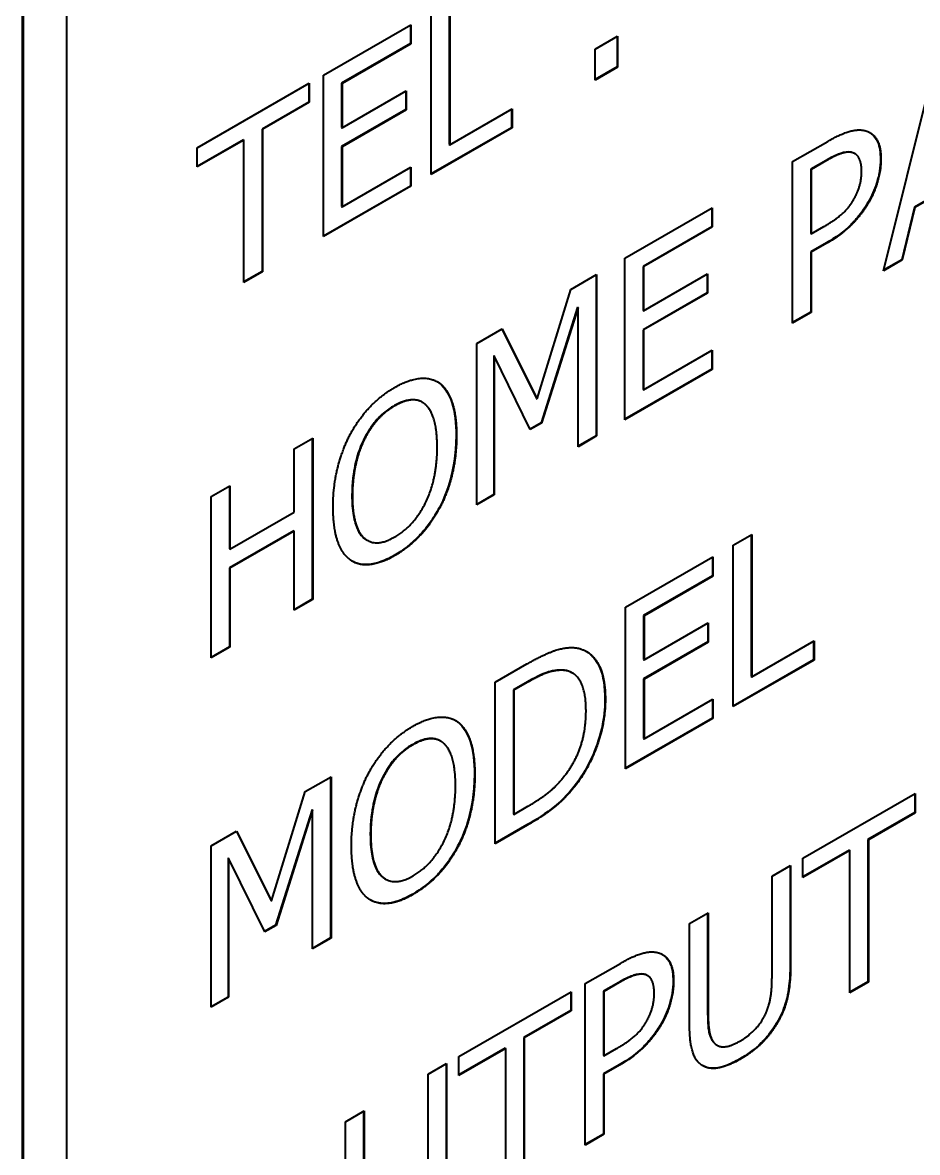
# Model space of a CAD drawing. Header units: inches. Extents: x 0 to 4752, y 0 to 3360.
# Drawn here: x 4257.52 to 4269.11, y 2266.93 to 2281.57 of the extents above; entities that cross this region are included whole.
import ezdxf

# ---------------------------------------------------------------- set-up
doc = ezdxf.new("R2010")
doc.units = ezdxf.units.IN
doc.header["$MEASUREMENT"] = 0
doc.layers.add('POWER SUPPLY CASE OUTLINE$0$가시적인 것(ISO)', color=3, linetype='Continuous', lineweight=40)
doc.layers.add('POWER SUPPLY CASE OUTLINE$0$가시적인 좁은 것(ISO)', color=3, linetype='Continuous', lineweight=35)

msp = doc.modelspace()

# ---------------------------------------------------------------- linework, layer by layer
at = {"layer": 'POWER SUPPLY CASE OUTLINE$0$가시적인 것(ISO)'}
for p, q in [((4257.516, 2248.489), (4257.516, 2297.541)), ((4257.521, 2297.538), (4257.521, 2248.485)), ((4258.087, 2249.41), (4258.087, 2297.265)), ((4263.047, 2281.831), (4263.047, 2279.992)), ((4263.053, 2281.834), (4263.053, 2279.989)), ((4262.812, 2279.603), (4262.812, 2281.696)), ((4261.415, 2280.892), (4262.548, 2281.544)), ((4262.542, 2281.541), (4262.542, 2281.3)), ((4262.548, 2281.544), (4262.548, 2281.296)), ((4264.939, 2281.228), (4265.229, 2281.395)), ((4265.224, 2281.392), (4265.224, 2280.998)), ((4265.229, 2281.395), (4265.229, 2280.995)), ((4262.542, 2281.3), (4261.65, 2280.786)), ((4262.548, 2281.296), (4261.656, 2280.783)), ((4262.542, 2281.3), (4262.548, 2281.296)), ((4264.939, 2280.828), (4264.939, 2281.228)), ((4265.224, 2280.998), (4264.939, 2280.834)), ((4265.229, 2280.995), (4264.939, 2280.828)), ((4265.224, 2280.998), (4265.229, 2280.995)), ((4261.415, 2278.799), (4261.415, 2280.892)), ((4268.675, 2278.355), (4269.286, 2280.8)), ((4259.777, 2279.948), (4261.232, 2280.786)), ((4261.226, 2280.783), (4261.226, 2280.542)), ((4261.232, 2280.786), (4261.232, 2280.539)), ((4261.65, 2280.786), (4261.65, 2280.213)), ((4261.65, 2280.786), (4261.656, 2280.783)), ((4261.656, 2280.783), (4261.656, 2280.209)), ((4261.656, 2280.209), (4262.488, 2280.688)), ((4262.482, 2280.685), (4262.482, 2280.444)), ((4262.488, 2280.688), (4262.488, 2280.441)), ((4261.226, 2280.542), (4260.619, 2280.192)), ((4261.232, 2280.539), (4260.625, 2280.189)), ((4261.226, 2280.542), (4261.232, 2280.539)), ((4262.482, 2280.444), (4261.65, 2279.965)), ((4262.488, 2280.441), (4261.656, 2279.962)), ((4262.482, 2280.444), (4262.488, 2280.441)), ((4263.053, 2279.989), (4263.861, 2280.455)), ((4263.855, 2280.451), (4263.855, 2280.21)), ((4263.861, 2280.455), (4263.861, 2280.207)), ((4261.65, 2280.213), (4261.656, 2280.209)), ((4263.855, 2280.21), (4262.812, 2279.61)), ((4263.855, 2280.21), (4263.861, 2280.207)), ((4260.619, 2280.192), (4260.625, 2280.189)), ((4260.619, 2280.192), (4260.619, 2278.347)), ((4260.625, 2280.189), (4260.625, 2278.343)), ((4263.861, 2280.207), (4262.812, 2279.603)), ((4260.379, 2280.054), (4259.777, 2279.707)), ((4260.384, 2280.05), (4259.777, 2279.701)), ((4259.777, 2279.701), (4259.777, 2279.948)), ((4260.379, 2280.054), (4260.384, 2280.05)), ((4260.384, 2278.205), (4260.384, 2280.05)), ((4261.65, 2279.965), (4261.65, 2279.188)), ((4261.65, 2279.965), (4261.656, 2279.962)), ((4261.656, 2279.962), (4261.656, 2279.185)), ((4263.047, 2279.992), (4263.053, 2279.989)), ((4267.497, 2279.77), (4267.952, 2280.032)), ((4267.932, 2279.786), (4267.732, 2279.671)), ((4267.937, 2279.783), (4267.738, 2279.668)), ((4268.299, 2279.876), (4268.305, 2279.872)), ((4261.656, 2279.185), (4262.548, 2279.699)), ((4262.542, 2279.695), (4262.542, 2279.454)), ((4262.548, 2279.699), (4262.548, 2279.451)), ((4267.497, 2277.677), (4267.497, 2279.77)), ((4267.732, 2279.671), (4267.732, 2278.837)), ((4267.732, 2279.671), (4267.738, 2279.668)), ((4267.738, 2279.668), (4267.738, 2278.833)), ((4269.768, 2279.577), (4269.077, 2279.179)), ((4269.774, 2279.573), (4269.083, 2279.175)), ((4262.542, 2279.454), (4261.415, 2278.805)), ((4262.548, 2279.451), (4261.415, 2278.799)), ((4262.542, 2279.454), (4262.548, 2279.451)), ((4261.65, 2279.188), (4261.656, 2279.185)), ((4265.323, 2278.518), (4266.456, 2279.17)), ((4266.45, 2279.167), (4266.45, 2278.926)), ((4266.456, 2279.17), (4266.456, 2278.923)), ((4269.077, 2279.179), (4268.913, 2278.499)), ((4269.083, 2279.175), (4268.919, 2278.496)), ((4269.077, 2279.179), (4269.083, 2279.175)), ((4266.45, 2278.926), (4265.558, 2278.412)), ((4266.456, 2278.923), (4265.564, 2278.409)), ((4266.45, 2278.926), (4266.456, 2278.923)), ((4267.738, 2278.833), (4267.902, 2278.928)), ((4267.732, 2278.837), (4267.738, 2278.833)), ((4267.936, 2278.716), (4267.732, 2278.599)), ((4267.732, 2278.599), (4267.732, 2277.819)), ((4267.732, 2278.599), (4267.738, 2278.596)), ((4267.942, 2278.713), (4267.738, 2278.596)), ((4265.323, 2276.425), (4265.323, 2278.518)), ((4267.738, 2278.596), (4267.738, 2277.816)), ((4268.919, 2278.496), (4268.675, 2278.355)), ((4268.913, 2278.499), (4268.677, 2278.363)), ((4268.913, 2278.499), (4268.919, 2278.496)), ((4260.619, 2278.347), (4260.384, 2278.211)), ((4260.625, 2278.343), (4260.384, 2278.205)), ((4260.619, 2278.347), (4260.625, 2278.343)), ((4264.622, 2278.114), (4264.957, 2278.307)), ((4264.957, 2278.307), (4264.957, 2276.214)), ((4265.558, 2278.412), (4265.564, 2278.409)), ((4265.558, 2278.412), (4265.558, 2277.839)), ((4265.564, 2278.409), (4265.564, 2277.836)), ((4265.564, 2277.836), (4266.396, 2278.315)), ((4266.39, 2278.311), (4266.39, 2278.07)), ((4266.396, 2278.315), (4266.396, 2278.067)), ((4264.951, 2278.304), (4264.951, 2276.217)), ((4264.185, 2276.697), (4264.622, 2278.114)), ((4266.39, 2278.07), (4265.558, 2277.591)), ((4266.396, 2278.067), (4265.564, 2277.588)), ((4266.39, 2278.07), (4266.396, 2278.067)), ((4264.71, 2277.882), (4264.238, 2276.383)), ((4264.716, 2277.878), (4264.244, 2276.38)), ((4264.71, 2277.882), (4264.716, 2277.878)), ((4264.716, 2276.075), (4264.716, 2277.878)), ((4265.558, 2277.839), (4265.564, 2277.836)), ((4267.732, 2277.819), (4267.497, 2277.684)), ((4267.738, 2277.816), (4267.497, 2277.677)), ((4267.732, 2277.819), (4267.738, 2277.816)), ((4263.405, 2277.413), (4263.733, 2277.602)), ((4263.73, 2277.601), (4264.179, 2276.701)), ((4263.733, 2277.602), (4264.185, 2276.697)), ((4265.558, 2277.591), (4265.564, 2277.588)), ((4265.558, 2277.591), (4265.558, 2276.815)), ((4265.564, 2277.588), (4265.564, 2276.811)), ((4263.405, 2275.32), (4263.405, 2277.413)), ((4265.564, 2276.811), (4266.456, 2277.325)), ((4266.45, 2277.322), (4266.45, 2277.081)), ((4266.456, 2277.325), (4266.456, 2277.077)), ((4263.623, 2277.256), (4263.623, 2275.453)), ((4263.623, 2277.256), (4263.629, 2277.252)), ((4264.097, 2276.296), (4263.629, 2277.252)), ((4263.629, 2277.252), (4263.629, 2275.449)), ((4266.45, 2277.081), (4265.323, 2276.432)), ((4266.456, 2277.077), (4265.323, 2276.425)), ((4266.45, 2277.081), (4266.456, 2277.077)), ((4262.918, 2276.9), (4262.923, 2276.897)), ((4264.179, 2276.701), (4264.185, 2276.697)), ((4265.558, 2276.815), (4265.564, 2276.811)), ((4262.691, 2276.654), (4262.697, 2276.651)), ((4264.238, 2276.383), (4264.095, 2276.301)), ((4264.244, 2276.38), (4264.097, 2276.296)), ((4264.238, 2276.383), (4264.244, 2276.38)), ((4261.036, 2276.049), (4261.276, 2276.187)), ((4261.27, 2276.184), (4261.27, 2274.098)), ((4261.276, 2276.187), (4261.276, 2274.094)), ((4264.951, 2276.217), (4264.716, 2276.082)), ((4264.957, 2276.214), (4264.716, 2276.075)), ((4264.951, 2276.217), (4264.957, 2276.214)), ((4261.036, 2275.228), (4261.036, 2276.049)), ((4259.962, 2275.431), (4260.202, 2275.569)), ((4260.197, 2275.566), (4260.197, 2274.751)), ((4260.202, 2275.569), (4260.202, 2274.748)), ((4259.962, 2273.338), (4259.962, 2275.431)), ((4263.623, 2275.453), (4263.405, 2275.327)), ((4263.629, 2275.449), (4263.405, 2275.32)), ((4263.623, 2275.453), (4263.629, 2275.449)), ((4260.202, 2274.748), (4261.036, 2275.228)), ((4261.03, 2274.984), (4260.197, 2274.504)), ((4261.036, 2274.98), (4260.202, 2274.501)), ((4261.03, 2274.984), (4261.036, 2274.98)), ((4261.036, 2273.956), (4261.036, 2274.98)), ((4261.978, 2274.865), (4261.984, 2274.861)), ((4266.727, 2274.797), (4266.968, 2274.936)), ((4266.727, 2272.705), (4266.727, 2274.797)), ((4266.962, 2274.933), (4266.962, 2273.094)), ((4266.968, 2274.936), (4266.968, 2273.091)), ((4260.197, 2274.751), (4260.202, 2274.748)), ((4265.331, 2273.993), (4266.463, 2274.645)), ((4266.463, 2274.645), (4266.463, 2274.398)), ((4260.197, 2274.504), (4260.202, 2274.501)), ((4260.197, 2274.504), (4260.197, 2273.479)), ((4260.202, 2274.501), (4260.202, 2273.476)), ((4266.458, 2274.642), (4266.458, 2274.401)), ((4266.458, 2274.401), (4265.566, 2273.887)), ((4266.463, 2274.398), (4265.571, 2273.884)), ((4266.458, 2274.401), (4266.463, 2274.398)), ((4261.27, 2274.098), (4261.036, 2273.962)), ((4261.276, 2274.094), (4261.036, 2273.956)), ((4261.27, 2274.098), (4261.276, 2274.094)), ((4265.331, 2271.9), (4265.331, 2273.993)), ((4265.566, 2273.887), (4265.571, 2273.884)), ((4265.566, 2273.887), (4265.566, 2273.314)), ((4265.571, 2273.884), (4265.571, 2273.311)), ((4265.571, 2273.311), (4266.403, 2273.79)), ((4266.397, 2273.787), (4266.397, 2273.545)), ((4266.403, 2273.79), (4266.403, 2273.542)), ((4260.197, 2273.479), (4259.962, 2273.344)), ((4260.202, 2273.476), (4259.962, 2273.338)), ((4260.197, 2273.479), (4260.202, 2273.476)), ((4266.397, 2273.545), (4265.566, 2273.067)), ((4266.403, 2273.542), (4265.571, 2273.063)), ((4266.397, 2273.545), (4266.403, 2273.542)), ((4266.968, 2273.091), (4267.776, 2273.556)), ((4267.77, 2273.553), (4267.77, 2273.312)), ((4267.776, 2273.556), (4267.776, 2273.309)), ((4263.642, 2273.021), (4264.054, 2273.258)), ((4265.566, 2273.314), (4265.571, 2273.311)), ((4267.77, 2273.312), (4266.727, 2272.711)), ((4267.776, 2273.309), (4266.727, 2272.705)), ((4267.77, 2273.312), (4267.776, 2273.309)), ((4264.637, 2273.145), (4264.643, 2273.142)), ((4265.566, 2273.067), (4265.571, 2273.063)), ((4265.566, 2273.067), (4265.566, 2272.29)), ((4265.571, 2273.063), (4265.571, 2272.286)), ((4266.962, 2273.094), (4266.968, 2273.091)), ((4263.642, 2270.928), (4263.642, 2273.021)), ((4264.061, 2273.027), (4263.877, 2272.922)), ((4263.877, 2272.922), (4263.883, 2272.919)), ((4263.877, 2272.922), (4263.877, 2271.311)), ((4264.066, 2273.024), (4263.883, 2272.919)), ((4263.883, 2272.919), (4263.883, 2271.307)), ((4265.571, 2272.286), (4266.463, 2272.8)), ((4266.458, 2272.797), (4266.458, 2272.556)), ((4266.463, 2272.8), (4266.463, 2272.552)), ((4263.155, 2272.508), (4263.161, 2272.505)), ((4266.458, 2272.556), (4265.331, 2271.907)), ((4266.463, 2272.552), (4265.331, 2271.9)), ((4266.458, 2272.556), (4266.463, 2272.552)), ((4262.929, 2272.262), (4262.935, 2272.258)), ((4265.566, 2272.29), (4265.571, 2272.286)), ((4261.179, 2271.603), (4261.514, 2271.795)), ((4261.508, 2271.792), (4261.508, 2269.706)), ((4261.514, 2271.795), (4261.514, 2269.702)), ((4260.742, 2270.186), (4261.179, 2271.603)), ((4264.694, 2271.708), (4264.7, 2271.705)), ((4267.631, 2270.74), (4269.086, 2271.578)), ((4269.08, 2271.574), (4269.08, 2271.333)), ((4269.086, 2271.578), (4269.086, 2271.33)), ((4261.268, 2271.37), (4260.795, 2269.872)), ((4261.273, 2271.367), (4260.801, 2269.868)), ((4261.268, 2271.37), (4261.273, 2271.367)), ((4261.273, 2269.564), (4261.273, 2271.367)), ((4263.877, 2271.311), (4263.883, 2271.307)), ((4263.883, 2271.307), (4264.066, 2271.413)), ((4269.08, 2271.333), (4268.473, 2270.983)), ((4269.086, 2271.33), (4268.479, 2270.98)), ((4269.08, 2271.333), (4269.086, 2271.33)), ((4264.053, 2271.171), (4263.642, 2270.935)), ((4264.059, 2271.168), (4263.642, 2270.928)), ((4259.962, 2270.901), (4260.29, 2271.091)), ((4260.287, 2271.089), (4260.736, 2270.189)), ((4260.29, 2271.091), (4260.742, 2270.186)), ((4268.473, 2270.983), (4268.473, 2269.138)), ((4268.473, 2270.983), (4268.479, 2270.98)), ((4259.962, 2268.809), (4259.962, 2270.901)), ((4268.233, 2270.845), (4267.631, 2270.498)), ((4268.238, 2270.842), (4267.631, 2270.492)), ((4268.233, 2270.845), (4268.238, 2270.842)), ((4268.238, 2268.996), (4268.238, 2270.842)), ((4268.479, 2270.98), (4268.479, 2269.135)), ((4260.181, 2270.744), (4260.181, 2268.941)), ((4260.181, 2270.744), (4260.186, 2270.741)), ((4260.654, 2269.784), (4260.186, 2270.741)), ((4260.186, 2270.741), (4260.186, 2268.938)), ((4267.631, 2270.492), (4267.631, 2270.74)), ((4267.23, 2270.509), (4267.471, 2270.647)), ((4267.465, 2270.644), (4267.465, 2269.345)), ((4267.471, 2270.647), (4267.471, 2269.341)), ((4262.216, 2270.472), (4262.222, 2270.469)), ((4267.23, 2269.196), (4267.23, 2270.509)), ((4260.736, 2270.189), (4260.742, 2270.186)), ((4266.161, 2269.893), (4266.402, 2270.032)), ((4266.396, 2270.028), (4266.396, 2268.729)), ((4266.402, 2270.032), (4266.402, 2268.726)), ((4260.795, 2269.872), (4260.652, 2269.789)), ((4260.801, 2269.868), (4260.654, 2269.784)), ((4260.795, 2269.872), (4260.801, 2269.868)), ((4266.161, 2268.587), (4266.161, 2269.893)), ((4261.508, 2269.706), (4261.273, 2269.57)), ((4261.514, 2269.702), (4261.273, 2269.564)), ((4261.508, 2269.706), (4261.514, 2269.702)), ((4264.81, 2269.115), (4265.265, 2269.377)), ((4264.81, 2267.022), (4264.81, 2269.115)), ((4265.244, 2269.131), (4265.045, 2269.016)), ((4265.25, 2269.128), (4265.051, 2269.013)), ((4265.611, 2269.221), (4265.617, 2269.218)), ((4268.473, 2269.138), (4268.238, 2269.003)), ((4268.479, 2269.135), (4268.238, 2268.996)), ((4268.473, 2269.138), (4268.479, 2269.135)), ((4260.181, 2268.941), (4259.962, 2268.815)), ((4260.186, 2268.938), (4259.962, 2268.809)), ((4260.181, 2268.941), (4260.186, 2268.938)), ((4263.171, 2268.171), (4264.627, 2269.009)), ((4264.621, 2269.006), (4264.621, 2268.765)), ((4264.627, 2269.009), (4264.627, 2268.762)), ((4265.045, 2269.016), (4265.051, 2269.013)), ((4265.045, 2269.016), (4265.045, 2268.182)), ((4265.051, 2269.013), (4265.051, 2268.178)), ((4264.621, 2268.765), (4264.014, 2268.415)), ((4264.627, 2268.762), (4264.019, 2268.412)), ((4264.621, 2268.765), (4264.627, 2268.762)), ((4264.014, 2268.415), (4264.014, 2266.57)), ((4264.014, 2268.415), (4264.019, 2268.412)), ((4264.019, 2268.412), (4264.019, 2266.567)), ((4263.773, 2268.277), (4263.171, 2267.93)), ((4263.779, 2268.274), (4263.171, 2267.924)), ((4263.773, 2268.277), (4263.779, 2268.274)), ((4263.779, 2266.428), (4263.779, 2268.274)), ((4265.051, 2268.178), (4265.215, 2268.273)), ((4266.512, 2268.319), (4266.518, 2268.316)), ((4262.771, 2267.941), (4263.011, 2268.079)), ((4263.006, 2268.076), (4263.006, 2266.777)), ((4263.011, 2268.079), (4263.011, 2266.773)), ((4263.171, 2267.924), (4263.171, 2268.171)), ((4265.045, 2268.182), (4265.051, 2268.178)), ((4265.249, 2268.062), (4265.045, 2267.944)), ((4265.254, 2268.058), (4265.051, 2267.941)), ((4262.771, 2266.628), (4262.771, 2267.941)), ((4265.045, 2267.944), (4265.051, 2267.941)), ((4265.045, 2267.944), (4265.045, 2267.164)), ((4265.051, 2267.941), (4265.051, 2267.161)), ((4266.33, 2268.052), (4266.334, 2268.049)), ((4261.702, 2267.325), (4261.942, 2267.464)), ((4261.702, 2266.019), (4261.702, 2267.325)), ((4261.936, 2267.46), (4261.936, 2266.161)), ((4261.942, 2267.464), (4261.942, 2266.158)), ((4265.045, 2267.164), (4264.81, 2267.029)), ((4265.051, 2267.161), (4264.81, 2267.022)), ((4265.045, 2267.164), (4265.051, 2267.161))]:
    msp.add_line(p, q, dxfattribs=at)
for points, degree in [([(4267.952, 2280.032), (4268.113, 2280.125), (4268.339, 2280.194), (4268.426, 2280.174)], 2), ([(4268.426, 2280.174), (4268.527, 2280.153), (4268.642, 2279.973), (4268.642, 2279.798)], 2), ([(4268.26, 2279.889), (4268.203, 2279.9), (4268.05, 2279.848), (4267.937, 2279.783)], 2), ([(4268.299, 2279.876), (4268.285, 2279.884), (4268.271, 2279.889), (4268.255, 2279.892)], 3), ([(4268.391, 2279.645), (4268.391, 2279.754), (4268.326, 2279.876), (4268.26, 2279.889)], 2), ([(4268.642, 2279.798), (4268.642, 2279.662), (4268.558, 2279.37), (4268.483, 2279.242)], 2), ([(4268.288, 2279.276), (4268.342, 2279.37), (4268.391, 2279.545), (4268.391, 2279.645)], 2), ([(4267.902, 2278.928), (4268.049, 2279.012), (4268.229, 2279.171), (4268.288, 2279.276)], 2), ([(4268.483, 2279.242), (4268.389, 2279.081), (4268.135, 2278.825), (4267.942, 2278.713)], 2), ([(4261.757, 2276.225), (4261.863, 2276.425), (4262.158, 2276.739), (4262.34, 2276.844)], 2), ([(4262.34, 2276.844), (4262.524, 2276.95), (4262.821, 2276.972), (4262.923, 2276.897)], 2), ([(4262.891, 2276.918), (4262.9, 2276.912), (4262.909, 2276.907), (4262.918, 2276.9)], 3), ([(4262.923, 2276.897), (4263.026, 2276.817), (4263.141, 2276.476), (4263.141, 2276.215)], 2), ([(4262.341, 2276.604), (4262.211, 2276.529), (4262.014, 2276.31), (4261.939, 2276.155)], 2), ([(4262.742, 2276.617), (4262.67, 2276.685), (4262.467, 2276.677), (4262.341, 2276.604)], 2), ([(4262.89, 2276.07), (4262.89, 2276.277), (4262.812, 2276.553), (4262.742, 2276.617)], 2), ([(4261.54, 2275.293), (4261.54, 2275.556), (4261.653, 2276.021), (4261.757, 2276.225)], 2), ([(4261.939, 2276.155), (4261.867, 2276.007), (4261.791, 2275.641), (4261.791, 2275.437)], 2), ([(4263.141, 2276.215), (4263.141, 2275.96), (4263.029, 2275.484), (4262.923, 2275.284)], 2), ([(4262.341, 2274.905), (4262.592, 2275.049), (4262.89, 2275.658), (4262.89, 2276.07)], 2), ([(4261.791, 2275.437), (4261.791, 2275.025), (4262.09, 2274.76), (4262.341, 2274.905)], 2), ([(4261.756, 2274.612), (4261.652, 2274.691), (4261.54, 2275.035), (4261.54, 2275.293)], 2), ([(4262.923, 2275.284), (4262.812, 2275.074), (4262.517, 2274.765), (4262.34, 2274.663)], 2), ([(4262.34, 2274.663), (4262.156, 2274.557), (4261.863, 2274.532), (4261.756, 2274.612)], 2), ([(4264.054, 2273.258), (4264.31, 2273.405), (4264.6, 2273.484), (4264.703, 2273.465)], 2), ([(4264.703, 2273.465), (4264.877, 2273.432), (4265.07, 2273.1), (4265.07, 2272.795)], 2), ([(4264.544, 2273.174), (4264.448, 2273.184), (4264.229, 2273.118), (4264.066, 2273.024)], 2), ([(4264.637, 2273.145), (4264.608, 2273.162), (4264.575, 2273.173), (4264.539, 2273.177)], 3), ([(4264.819, 2272.654), (4264.819, 2272.894), (4264.681, 2273.156), (4264.544, 2273.174)], 2), ([(4265.07, 2272.795), (4265.07, 2272.508), (4264.869, 2271.931), (4264.7, 2271.705)], 2), ([(4264.566, 2271.84), (4264.693, 2272.011), (4264.819, 2272.409), (4264.819, 2272.654)], 2), ([(4261.995, 2271.833), (4262.101, 2272.033), (4262.395, 2272.347), (4262.577, 2272.452)], 2), ([(4262.577, 2272.452), (4262.762, 2272.558), (4263.058, 2272.58), (4263.161, 2272.505)], 2), ([(4263.128, 2272.526), (4263.138, 2272.52), (4263.147, 2272.514), (4263.155, 2272.508)], 3), ([(4263.161, 2272.505), (4263.264, 2272.425), (4263.378, 2272.084), (4263.378, 2271.822)], 2), ([(4262.579, 2272.212), (4262.448, 2272.137), (4262.252, 2271.918), (4262.177, 2271.763)], 2), ([(4262.979, 2272.225), (4262.907, 2272.292), (4262.705, 2272.284), (4262.579, 2272.212)], 2), ([(4263.127, 2271.678), (4263.127, 2271.885), (4263.05, 2272.161), (4262.979, 2272.225)], 2), ([(4261.778, 2270.901), (4261.778, 2271.164), (4261.891, 2271.629), (4261.995, 2271.833)], 2), ([(4262.177, 2271.763), (4262.105, 2271.615), (4262.029, 2271.249), (4262.029, 2271.045)], 2), ([(4263.378, 2271.822), (4263.378, 2271.568), (4263.267, 2271.092), (4263.161, 2270.892)], 2), ([(4264.066, 2271.413), (4264.226, 2271.505), (4264.468, 2271.704), (4264.566, 2271.84)], 2), ([(4262.579, 2270.512), (4262.83, 2270.657), (4263.127, 2271.266), (4263.127, 2271.678)], 2), ([(4264.7, 2271.705), (4264.562, 2271.526), (4264.279, 2271.295), (4264.059, 2271.168)], 2), ([(4262.029, 2271.045), (4262.029, 2270.633), (4262.328, 2270.368), (4262.579, 2270.512)], 2), ([(4261.993, 2270.219), (4261.889, 2270.298), (4261.778, 2270.643), (4261.778, 2270.901)], 2), ([(4263.161, 2270.892), (4263.05, 2270.682), (4262.755, 2270.373), (4262.577, 2270.271)], 2), ([(4262.577, 2270.271), (4262.394, 2270.165), (4262.101, 2270.14), (4261.993, 2270.219)], 2), ([(4265.265, 2269.377), (4265.426, 2269.47), (4265.652, 2269.539), (4265.739, 2269.519)], 2), ([(4265.739, 2269.519), (4265.84, 2269.498), (4265.954, 2269.318), (4265.954, 2269.143)], 2), ([(4265.573, 2269.234), (4265.516, 2269.245), (4265.363, 2269.193), (4265.25, 2269.128)], 2), ([(4265.611, 2269.221), (4265.598, 2269.229), (4265.583, 2269.234), (4265.567, 2269.237)], 3), ([(4265.703, 2268.99), (4265.703, 2269.099), (4265.639, 2269.221), (4265.573, 2269.234)], 2), ([(4267.471, 2269.341), (4267.471, 2269.123), (4267.395, 2268.767), (4267.298, 2268.604)], 2), ([(4265.954, 2269.143), (4265.954, 2269.007), (4265.871, 2268.715), (4265.796, 2268.587)], 2), ([(4267.153, 2268.736), (4267.198, 2268.842), (4267.23, 2269.055), (4267.23, 2269.196)], 2), ([(4265.601, 2268.621), (4265.655, 2268.715), (4265.703, 2268.89), (4265.703, 2268.99)], 2), ([(4266.402, 2268.726), (4266.402, 2268.58), (4266.434, 2268.402), (4266.479, 2268.348)], 2), ([(4266.815, 2268.37), (4266.928, 2268.435), (4267.104, 2268.623), (4267.153, 2268.736)], 2), ([(4265.215, 2268.273), (4265.362, 2268.357), (4265.542, 2268.516), (4265.601, 2268.621)], 2), ([(4265.796, 2268.587), (4265.702, 2268.426), (4265.448, 2268.17), (4265.254, 2268.058)], 2), ([(4266.334, 2268.049), (4266.239, 2268.103), (4266.161, 2268.363), (4266.161, 2268.587)], 2), ([(4267.298, 2268.604), (4267.211, 2268.456), (4266.982, 2268.229), (4266.815, 2268.133)], 2), ([(4266.474, 2268.351), (4266.485, 2268.338), (4266.498, 2268.327), (4266.512, 2268.319)], 3), ([(4266.479, 2268.348), (4266.528, 2268.291), (4266.695, 2268.301), (4266.815, 2268.37)], 2), ([(4266.815, 2268.133), (4266.655, 2268.041), (4266.418, 2268.001), (4266.334, 2268.049)], 2)]:
    msp.add_open_spline(points, degree=degree, dxfattribs=at)
for points, knots in [([(4268.496, 2280.148), (4268.506, 2280.142), (4268.516, 2280.135), (4268.55, 2280.107), (4268.578, 2280.076), (4268.626, 2279.964), (4268.636, 2279.885), (4268.636, 2279.801)], [-0.08041669, -0.08041669, -0.08041669, -0.08041669, -0.06860217, -0.06860217, -0.03852898, -0.03852898, 0, 0, 0, 0]), ([(4268.255, 2279.892), (4268.214, 2279.9), (4268.169, 2279.893), (4268.088, 2279.866), (4268.031, 2279.843), (4267.932, 2279.786)], [-0.1284688, -0.1284688, -0.1284688, -0.1284688, -0.0526474, -0.0526474, 0, 0, 0, 0]), ([(4268.636, 2279.801), (4268.636, 2279.752), (4268.632, 2279.7), (4268.612, 2279.578), (4268.596, 2279.522), (4268.558, 2279.404), (4268.523, 2279.323), (4268.477, 2279.245)], [-0.06056082, -0.06056082, -0.06056082, -0.06056082, -0.04877039, -0.04877039, -0.03377611, -0.03377611, 0, 0, 0, 0]), ([(4268.477, 2279.245), (4268.446, 2279.192), (4268.412, 2279.141), (4268.325, 2279.026), (4268.281, 2278.981), (4268.162, 2278.861), (4268.049, 2278.782), (4267.936, 2278.716)], [-0.08669122, -0.08669122, -0.08669122, -0.08669122, -0.0754444, -0.0754444, -0.06006384, -0.06006384, 0, 0, 0, 0]), ([(4262.918, 2276.9), (4262.997, 2276.839), (4263.046, 2276.744), (4263.12, 2276.525), (4263.135, 2276.374), (4263.135, 2276.218)], [-0.1261355, -0.1261355, -0.1261355, -0.1261355, -0.0717246, -0.0717246, 0, 0, 0, 0]), ([(4262.335, 2276.607), (4262.288, 2276.58), (4262.24, 2276.547), (4262.14, 2276.462), (4262.101, 2276.417), (4262.019, 2276.316), (4261.972, 2276.239), (4261.934, 2276.159)], [-0.06417093, -0.06417093, -0.06417093, -0.06417093, -0.05011322, -0.05011322, -0.03373142, -0.03373142, 0, 0, 0, 0]), ([(4262.691, 2276.654), (4262.678, 2276.662), (4262.664, 2276.668), (4262.617, 2276.683), (4262.582, 2276.686), (4262.478, 2276.676), (4262.407, 2276.649), (4262.335, 2276.607)], [-0.06978956, -0.06978956, -0.06978956, -0.06978956, -0.05975243, -0.05975243, -0.03820493, -0.03820493, 0, 0, 0, 0]), ([(4261.934, 2276.159), (4261.881, 2276.05), (4261.846, 2275.936), (4261.806, 2275.742), (4261.785, 2275.612), (4261.785, 2275.441)], [-0.1789326, -0.1789326, -0.1789326, -0.1789326, -0.0787515, -0.0787515, 0, 0, 0, 0]), ([(4263.135, 2276.218), (4263.135, 2275.962), (4263.093, 2275.769), (4263.025, 2275.523), (4262.979, 2275.403), (4262.918, 2275.287)], [-0.1017254, -0.1017254, -0.1017254, -0.1017254, -0.0492853, -0.0492853, 0, 0, 0, 0]), ([(4261.785, 2275.441), (4261.785, 2275.351), (4261.791, 2275.263), (4261.816, 2275.114), (4261.834, 2275.05), (4261.899, 2274.919), (4261.944, 2274.884), (4261.978, 2274.865)], [-0.13348565, -0.13348565, -0.13348565, -0.13348565, -0.11285313, -0.11285313, -0.09521007, -0.09521007, -0.07037467, -0.07037467, -0.07037467, -0.07037467]), ([(4262.918, 2275.287), (4262.882, 2275.219), (4262.842, 2275.153), (4262.74, 2275.01), (4262.689, 2274.954), (4262.555, 2274.814), (4262.446, 2274.73), (4262.334, 2274.666)], [-0.09005279, -0.09005279, -0.09005279, -0.09005279, -0.07665114, -0.07665114, -0.05930061, -0.05930061, 0, 0, 0, 0]), ([(4262.334, 2274.666), (4262.269, 2274.629), (4262.204, 2274.598), (4262.082, 2274.558), (4262.025, 2274.547), (4261.902, 2274.546), (4261.84, 2274.561), (4261.787, 2274.591)], [-0.1163961, -0.1163961, -0.1163961, -0.1163961, -0.0820659, -0.0820659, -0.0500318, -0.0500318, -0.0094393, -0.0094393, -0.0094393, -0.0094393]), ([(4264.821, 2273.423), (4264.839, 2273.412), (4264.856, 2273.4), (4264.916, 2273.349), (4264.96, 2273.294), (4265.045, 2273.101), (4265.064, 2272.954), (4265.064, 2272.798)], [-0.1370882, -0.1370882, -0.1370882, -0.1370882, -0.1196056, -0.1196056, -0.0717113, -0.0717113, 0, 0, 0, 0]), ([(4264.539, 2273.177), (4264.474, 2273.184), (4264.406, 2273.177), (4264.288, 2273.141), (4264.205, 2273.111), (4264.061, 2273.027)], [-0.2017866, -0.2017866, -0.2017866, -0.2017866, -0.0766771, -0.0766771, 0, 0, 0, 0]), ([(4265.064, 2272.798), (4265.064, 2272.68), (4265.051, 2272.557), (4264.988, 2272.276), (4264.939, 2272.149), (4264.844, 2271.935), (4264.776, 2271.817), (4264.694, 2271.708)], [-0.1204227, -0.1204227, -0.1204227, -0.1204227, -0.0888324, -0.0888324, -0.0518275, -0.0518275, 0, 0, 0, 0]), ([(4263.155, 2272.508), (4263.234, 2272.447), (4263.284, 2272.352), (4263.357, 2272.133), (4263.373, 2271.982), (4263.373, 2271.826)], [-0.1261355, -0.1261355, -0.1261355, -0.1261355, -0.0717246, -0.0717246, 0, 0, 0, 0]), ([(4262.573, 2272.215), (4262.525, 2272.188), (4262.478, 2272.155), (4262.377, 2272.069), (4262.338, 2272.025), (4262.256, 2271.924), (4262.21, 2271.847), (4262.171, 2271.766)], [-0.06417093, -0.06417093, -0.06417093, -0.06417093, -0.05011322, -0.05011322, -0.03373142, -0.03373142, 0, 0, 0, 0]), ([(4262.929, 2272.262), (4262.916, 2272.269), (4262.902, 2272.276), (4262.855, 2272.291), (4262.82, 2272.294), (4262.716, 2272.284), (4262.645, 2272.256), (4262.573, 2272.215)], [-0.06978956, -0.06978956, -0.06978956, -0.06978956, -0.05975243, -0.05975243, -0.03820493, -0.03820493, 0, 0, 0, 0]), ([(4262.171, 2271.766), (4262.118, 2271.658), (4262.084, 2271.544), (4262.043, 2271.349), (4262.023, 2271.22), (4262.023, 2271.048)], [-0.1789326, -0.1789326, -0.1789326, -0.1789326, -0.0787515, -0.0787515, 0, 0, 0, 0]), ([(4263.373, 2271.826), (4263.373, 2271.57), (4263.331, 2271.377), (4263.262, 2271.131), (4263.217, 2271.011), (4263.155, 2270.895)], [-0.1017254, -0.1017254, -0.1017254, -0.1017254, -0.0492853, -0.0492853, 0, 0, 0, 0]), ([(4264.694, 2271.708), (4264.567, 2271.542), (4264.466, 2271.455), (4264.302, 2271.321), (4264.168, 2271.237), (4264.053, 2271.171)], [-0.08806493, -0.08806493, -0.08806493, -0.08806493, -0.0606951, -0.0606951, 0, 0, 0, 0]), ([(4262.023, 2271.048), (4262.023, 2270.959), (4262.028, 2270.871), (4262.054, 2270.722), (4262.072, 2270.658), (4262.137, 2270.527), (4262.182, 2270.492), (4262.216, 2270.472)], [-0.13348565, -0.13348565, -0.13348565, -0.13348565, -0.11285313, -0.11285313, -0.09521007, -0.09521007, -0.07037467, -0.07037467, -0.07037467, -0.07037467]), ([(4263.155, 2270.895), (4263.119, 2270.827), (4263.079, 2270.761), (4262.978, 2270.618), (4262.927, 2270.562), (4262.793, 2270.422), (4262.683, 2270.338), (4262.572, 2270.274)], [-0.09005279, -0.09005279, -0.09005279, -0.09005279, -0.07665114, -0.07665114, -0.05930061, -0.05930061, 0, 0, 0, 0]), ([(4262.572, 2270.274), (4262.507, 2270.237), (4262.442, 2270.206), (4262.319, 2270.166), (4262.262, 2270.155), (4262.139, 2270.153), (4262.078, 2270.169), (4262.024, 2270.199)], [-0.1163961, -0.1163961, -0.1163961, -0.1163961, -0.0820659, -0.0820659, -0.0500318, -0.0500318, -0.0094393, -0.0094393, -0.0094393, -0.0094393]), ([(4265.808, 2269.493), (4265.819, 2269.487), (4265.829, 2269.48), (4265.863, 2269.452), (4265.891, 2269.421), (4265.939, 2269.31), (4265.948, 2269.23), (4265.948, 2269.146)], [-0.08041669, -0.08041669, -0.08041669, -0.08041669, -0.06860217, -0.06860217, -0.03852898, -0.03852898, 0, 0, 0, 0]), ([(4265.567, 2269.237), (4265.527, 2269.245), (4265.481, 2269.238), (4265.401, 2269.211), (4265.344, 2269.188), (4265.244, 2269.131)], [-0.1284688, -0.1284688, -0.1284688, -0.1284688, -0.0526474, -0.0526474, 0, 0, 0, 0]), ([(4267.465, 2269.345), (4267.465, 2269.261), (4267.461, 2269.173), (4267.435, 2268.964), (4267.413, 2268.887), (4267.376, 2268.769), (4267.34, 2268.687), (4267.292, 2268.607)], [-0.05891965, -0.05891965, -0.05891965, -0.05891965, -0.0485812, -0.0485812, -0.03471851, -0.03471851, 0, 0, 0, 0]), ([(4265.948, 2269.146), (4265.948, 2269.097), (4265.944, 2269.045), (4265.924, 2268.923), (4265.908, 2268.867), (4265.871, 2268.749), (4265.836, 2268.668), (4265.79, 2268.59)], [-0.06056082, -0.06056082, -0.06056082, -0.06056082, -0.04877039, -0.04877039, -0.03377611, -0.03377611, 0, 0, 0, 0]), ([(4266.396, 2268.729), (4266.396, 2268.592), (4266.406, 2268.522), (4266.424, 2268.432), (4266.444, 2268.387), (4266.474, 2268.351)], [-0.04684876, -0.04684876, -0.04684876, -0.04684876, -0.02874272, -0.02874272, 0, 0, 0, 0]), ([(4265.79, 2268.59), (4265.759, 2268.537), (4265.725, 2268.486), (4265.637, 2268.371), (4265.593, 2268.326), (4265.475, 2268.206), (4265.362, 2268.127), (4265.249, 2268.062)], [-0.08669122, -0.08669122, -0.08669122, -0.08669122, -0.0754444, -0.0754444, -0.06006384, -0.06006384, 0, 0, 0, 0]), ([(4267.292, 2268.607), (4267.264, 2268.559), (4267.233, 2268.512), (4267.156, 2268.413), (4267.118, 2268.373), (4267.003, 2268.259), (4266.903, 2268.19), (4266.81, 2268.136)], [-0.07683026, -0.07683026, -0.07683026, -0.07683026, -0.06461502, -0.06461502, -0.04935421, -0.04935421, 0, 0, 0, 0]), ([(4266.81, 2268.136), (4266.753, 2268.103), (4266.695, 2268.075), (4266.589, 2268.035), (4266.541, 2268.023), (4266.433, 2268.014), (4266.378, 2268.024), (4266.33, 2268.052)], [-0.09300289, -0.09300289, -0.09300289, -0.09300289, -0.06272319, -0.06272319, -0.03607752, -0.03607752, -0.0003207, -0.0003207, -0.0003207, -0.0003207])]:
    msp.add_open_spline(points, degree=3, knots=knots, dxfattribs=at)
at = {"layer": 'POWER SUPPLY CASE OUTLINE$0$가시적인 좁은 것(ISO)'}
for p, q in [((4267.932, 2279.786), (4267.937, 2279.783)), ((4268.255, 2279.892), (4268.26, 2279.889)), ((4268.636, 2279.801), (4268.642, 2279.798)), ((4268.477, 2279.245), (4268.483, 2279.242)), ((4267.936, 2278.716), (4267.942, 2278.713)), ((4262.335, 2276.607), (4262.341, 2276.604)), ((4261.934, 2276.159), (4261.939, 2276.155)), ((4263.135, 2276.218), (4263.141, 2276.215)), ((4261.785, 2275.441), (4261.791, 2275.437)), ((4262.918, 2275.287), (4262.923, 2275.284)), ((4262.334, 2274.666), (4262.34, 2274.663)), ((4264.539, 2273.177), (4264.544, 2273.174)), ((4264.061, 2273.027), (4264.066, 2273.024)), ((4265.064, 2272.798), (4265.07, 2272.795)), ((4262.573, 2272.215), (4262.579, 2272.212)), ((4262.171, 2271.766), (4262.177, 2271.763)), ((4263.373, 2271.826), (4263.378, 2271.822)), ((4264.053, 2271.171), (4264.059, 2271.168)), ((4262.023, 2271.048), (4262.029, 2271.045)), ((4263.155, 2270.895), (4263.161, 2270.892)), ((4262.572, 2270.274), (4262.577, 2270.271)), ((4265.567, 2269.237), (4265.573, 2269.234)), ((4267.465, 2269.345), (4267.471, 2269.341)), ((4265.244, 2269.131), (4265.25, 2269.128)), ((4265.948, 2269.146), (4265.954, 2269.143)), ((4266.396, 2268.729), (4266.402, 2268.726)), ((4265.79, 2268.59), (4265.796, 2268.587)), ((4267.292, 2268.607), (4267.298, 2268.604)), ((4266.474, 2268.351), (4266.479, 2268.348)), ((4265.249, 2268.062), (4265.254, 2268.058)), ((4266.81, 2268.136), (4266.815, 2268.133))]:
    msp.add_line(p, q, dxfattribs=at)

doc.saveas('drawing.dxf')
